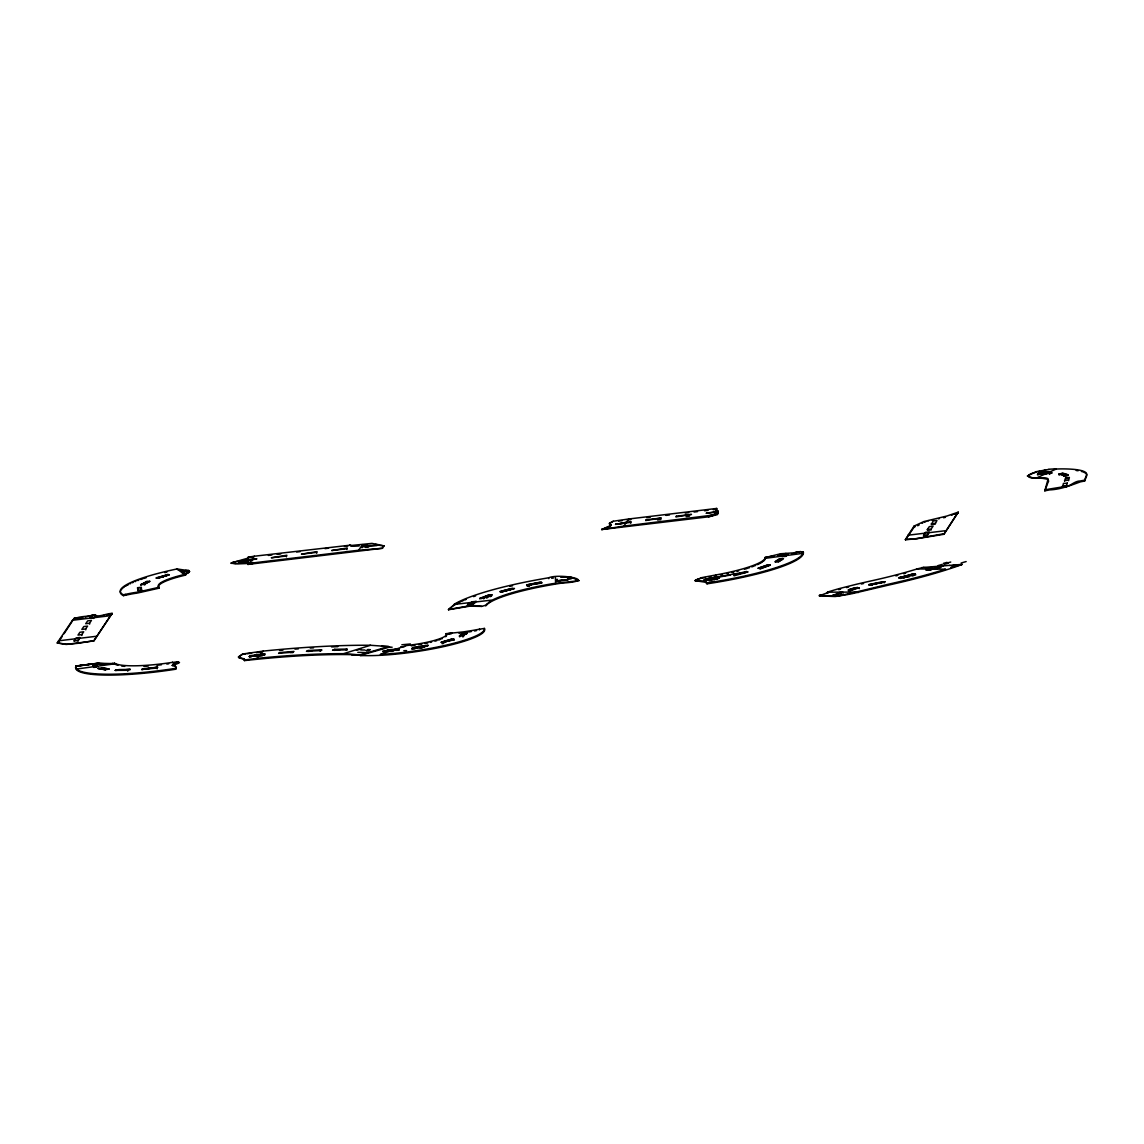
<?xml version="1.0" encoding="UTF-8"?>
<svg xmlns="http://www.w3.org/2000/svg" width="1144" height="1144" viewBox="0 0 1144 1144"><rect width="100%" height="100%" fill="white"/><g stroke="black" fill="none" stroke-linecap="round" stroke-linejoin="round"><path stroke-width="1.5" d="M1048.633 480.966L1047.218 479.179L1042.684 478.364A29 4.833 -8.3 0 0 1038.294 478.192C1027.669 478.878 1023.48 475.103 1036.235 472.2M711.296 516.101L717.645 513.756A49.306 8.223 -8.3 0 1 717.774 513.399L717.517 514.557L714.971 515.2M138.009 590.776L137.58 587.701L141.355 587.272L141.313 588.631M238.538 656.899L242.614 653.996L263.206 651.093A249.235 41.57 -8.3 0 1 370.499 645.273L388.645 646.574L359.931 654.897A210.825 35.164 -8.3 0 0 244.43 660.603L244.53 659.244A27.556 4.447 -11.2 0 0 243.758 658.715M244.43 660.603L244.101 659.402L238.967 657.7A29.172 4.862 -8.3 0 1 238.538 656.985L242.657 654.239A249.177 41.556 -8.3 0 1 245.645 653.896M803.26 551.765L803.374 552.523A103.789 17.303 -8.3 0 1 801.3 556.699A102.703 17.131 -8.3 0 1 707.035 583.826L705.419 582.224L694.708 580.637L701.672 577.649L715.786 574.989A64.336 10.725 -8.3 0 0 765.007 558.372L803.002 553.324A103.36 15.287 -15.2 0 0 803.245 551.765L801.687 551.723M717.603 578.306L719.333 577.92M707.035 583.84C707.65 578.12 692.177 583.368 696.267 579.593M567.052 579.407A99.914 16.66 -8.3 0 1 568.954 579.15C573.53 579.078 571.457 576.79 568.053 578.006M567.953 578.678L571.843 577.649M571.886 578.263L570.956 578.221M486.472 604.99A82.082 13.685 -8.3 0 1 499.227 597.954A81.682 13.628 -8.3 0 1 516.373 592.42A81.882 13.657 -8.3 0 1 525.239 590.147A82.597 13.771 -8.3 0 1 552.867 584.527L555.04 584.155A73.588 12.269 -8.3 0 1 561.861 583.082C600.428 580.809 559.616 573.072 548.634 577.792A120.335 20.063 -8.3 0 0 520.148 583.168A120.678 20.12 -8.3 0 0 466.909 598.183A120.821 20.149 -8.3 0 0 455.298 603.603L448.519 609.738L469.598 606.191L481.81 606.377L486.5 604.99M247.562 558.258L231.102 562.962L235.85 563.892A44.459 7.407 -8.3 0 0 237.88 563.892L251.666 563.348M715.786 574.989L715.043 577.72M714.9 578.278L714.943 578.106A81.581 13.599 -8.3 0 0 719.39 577.32L704.504 579.979L704.203 581.338A85.414 14.243 -8.3 0 0 705.204 581.195M714.528 579.565L719.319 577.992M706.92 583.068L714.085 581.109M141.355 588.474L140.069 588.302M1047.79 483.183L1048.49 481.409M1086.028 476.376L1086.6 474.817A68.454 11.411 -8.3 0 0 1083.325 471.199A66.566 11.097 -8.3 0 0 1081.552 470.627A69.641 11.612 -8.3 0 0 1073.716 469.355L1070.341 469.111A69.098 11.526 -8.3 0 0 1060.588 468.897L1054.41 469.069M1083.926 472.272A68.368 11.397 -8.3 0 1 1086.114 473.673A69.441 11.583 -8.3 0 1 1086.757 475.589L1084.669 481.023L1083.497 481.252A41.684 6.95 -8.3 0 1 1080.537 481.81C1070.612 485.399 1060.788 489.432 1049.577 489.904A60.489 10.082 -8.3 0 0 1044.801 490.847L1048.133 478.85A29.858 4.976 -8.3 0 0 1045.401 477.863L1032.317 477.734L1027.341 475.961L1036.149 471.7L1048.69 469.412M1045.544 488.946L1046.231 487.172M1044.801 490.847L1045.173 489.904M1046.417 486.729L1047.446 484.069M1085.542 477.606L1084.555 480.151L1083.368 480.38A41.684 6.95 -8.3 0 1 1080.408 480.952C1073.587 480.923 1069.64 487.802 1062.533 486.986L1063.462 483.383L1067.323 483.326M1064.592 481.081L1065.607 477.906L1069.397 477.42L1068.596 480.68M1066.322 486.5L1067.266 482.882M137.58 587.701L137.938 590.333L141.713 589.703L141.827 590.576L139.954 590.89M76.076 666.208A93.379 15.573 -8.3 0 0 164.207 670.899A93.636 15.616 -8.3 0 0 175.704 669.226L176.162 667.066L175.032 666.208M175.704 669.226L175.647 666.852M93.794 640.94L112.083 613.413L93.794 640.94L67.239 644.272L57.2 642.957L66.123 644.444L78.564 643.243M803.002 553.324L802.559 554.182A102.931 17.16 -8.3 0 1 779.05 566.666A102.602 17.103 -8.3 0 1 713.87 581.881M905.404 539.568L914.085 526.068L921.478 522.665A64.836 10.811 -8.3 0 1 923.809 521.578L947.003 516.001L958.229 512.14L943.871 534.291L917.016 538.695A50.422 8.408 -8.3 0 1 913.741 539.139L905.404 539.568L913.813 538.967A49.921 11.34 -8.9 0 0 917.088 538.481M485.742 605.92L487.215 603.76M943.871 534.291L958.229 512.14M704.161 580.594L717.045 578.392M704.261 580.423L704.604 580.637A81.596 13.614 -8.3 0 0 707.435 580.208M79.236 638.338L77.921 640.54L74.145 640.983L76.047 637.937L79.823 637.48L78.021 641.198M74.145 640.983L75.461 638.795M80.452 665.451L75.947 665.994L75.561 667.653L77.163 669.626A93.536 15.601 -8.3 0 0 175.561 668.368M57.2 642.957L72.487 620.262C77.935 615.358 87.902 617.259 95.152 614.657C96.983 618.146 107.035 613.241 112.083 613.413M924.867 535.892L927.384 535.592L929.2 531.874L925.424 532.332L923.608 536.035M928.613 532.732L927.298 534.92L923.523 535.378L924.838 533.19M58.258 642.213L62.105 636.564M64.035 633.733L74.546 617.717M81.767 634.634L83.698 631.803L79.923 632.246L77.992 635.092L81.767 634.634L81.882 635.506M85.628 628.957L87.573 626.111L83.798 626.554L81.853 629.4L85.628 628.957L85.757 629.829M89.504 623.265L91.434 620.42L87.659 620.877L85.728 623.709L89.504 623.265L89.632 624.138M251.637 560.131L241.112 561.604L256.671 558.873L241.112 561.604L244.573 561.876M252.138 559.387L241.598 560.903M237.795 563.32L249.993 562.548L254.297 556.227L350.464 545.145A10.367 1.73 -8.3 0 0 352.395 545.373L371.943 543.386L379.379 544.844M253.067 563.477L247.848 564.421L247.719 563.563L358.644 550.235L382.453 548.276L384.069 545.888L380.938 545.273M286.386 555.97L286.858 555.255L271.285 557.786L286.386 555.97L286.5 556.842M316.573 552.352L317.06 551.637L301.473 554.154L316.573 552.352L316.702 553.224M346.775 548.734L347.261 548.019L331.674 550.536L346.775 548.734L346.904 549.592M358.644 550.235L362.491 544.601M361.99 547.79L362.348 546.203C366.795 545.044 377.305 545.674 377.506 544.816M630.616 522.35L615.543 524.367L631.088 521.635L630.73 523.223M715.372 515.115L708.479 516.831L601.644 529.543L623.88 526.097L628.714 518.99L716.702 508.436L715.701 510.081L716.473 510.71M905.433 539.825L914.213 526.926L915.429 526.569M927.355 529.486L929.3 526.64L933.075 526.183L931.13 529.029L927.355 529.486L927.484 530.358M931.359 524.667L933.161 520.949L936.936 520.491L935.134 524.209L932.617 524.51M467.081 633.018L463.248 633.047L459.459 635.935L459.588 636.808L460.603 636.236M411.969 649.32L411.84 648.448L425.539 646.288A54.183 9.038 -8.3 0 0 427.456 645.931L427.999 645.159A50.35 8.394 -8.3 0 1 426.254 645.488A50.565 8.437 -8.3 0 1 424.467 645.817L422.679 646.131A50.865 8.48 -8.3 0 1 420.878 646.432L413.127 647.79M251.337 656.87A228.056 38.038 -8.3 0 0 249.478 657.085L249.907 655.698L262.019 654.211M93.508 618.446C99.557 611.382 84.513 618.332 95.367 615.157M262.577 654.154L264.822 653.939L249.378 656.413L264.822 653.939L264.85 654.897M463.248 633.047L459.459 635.935L462.719 635.821L466.738 632.961A54.297 9.052 -8.3 0 0 467.024 632.589L466.738 632.961A54.226 9.038 -8.3 0 1 466.38 633.347A54.512 9.095 -8.3 0 1 465.451 634.148A54.655 9.109 -8.3 0 1 464.864 634.548A54.512 9.095 -8.3 0 1 464.221 634.963A54.297 9.052 -8.3 0 1 463.52 635.378A53.925 8.995 -8.3 0 1 462.719 635.821L462.848 636.693A53.925 8.995 -8.3 0 0 463.449 636.364M157.629 667.267L141.756 669.497L157.629 667.267L143.472 668.668M244.344 660.031L256.814 658.401L263.206 651.093M91.606 615.601L89.604 618.032L93.379 617.574M95.524 616.087C96.697 613.441 90.447 615.872 89.017 616.044M799.298 551.994A19.62 3.275 -8.3 0 0 798.598 551.923L795.237 553.138M467.424 605.162L472.443 601.758L476.147 601.401L471.199 604.733L467.424 605.162L471.299 605.39A99.314 16.559 -8.3 0 1 472.072 604.818M779.879 558.715C765.565 567.209 791.448 556.885 779.879 558.715L774.989 561.761M1038.352 474.159L1038.38 473.401L1037.508 474.832A47.304 7.894 -8.3 0 1 1038.337 474.774M1038.38 473.401L1038.266 473.487A50.865 12.141 -12.1 0 1 1047.747 472.901M783.511 558.401L778.277 562.104M796.753 551.966L795.523 552.995M144.759 584.942L144.072 584.441L149.792 581.338L146.961 581.281L140.712 585.07M247.633 559.302L245.803 560.017M292.721 652.237L293.979 651.451A232.003 38.696 -8.3 0 0 279.536 652.581L278.593 653.353A228.099 38.038 -8.3 0 1 292.721 652.237L292.778 652.666M919.132 524.996L917.645 525.754M474.417 602.359L476.147 601.401M470.684 602.745L472.443 601.758M462.848 636.693L463.635 636.264M143.143 584.055L143.944 583.64M143.543 583.855L144.358 583.426M321.678 649.806A232.003 38.696 -8.3 0 0 308.051 650.521L306.449 651.336A228.099 38.038 -8.3 0 1 319.734 650.65L321.736 650.25M307.965 651.494L308.165 651.394A231.975 38.681 -8.3 0 1 311.626 651.193M716.702 508.436C713.641 509.738 719.533 510.267 717.831 511.969L706.105 513.298L717.874 511.225L717.96 512.912L714.6 513.155M145.216 583.011L146.132 582.582M149.792 581.338L144.072 584.441L140.64 584.627L147.018 581.71M1047.818 472.829L1037.88 477.32M1051.937 473.13L1048.047 472.729L1056.312 468.983M953.381 565.122L961.975 564.378L958.987 565.622A201.616 33.619 -8.3 0 1 933.204 573.845A198.241 33.062 -8.3 0 1 889.245 584.942L852.466 593.593A27.914 4.662 -8.3 0 0 847.361 594.608L835.149 596.524L819.419 595.91L819.919 595.066M320.592 651.208L319.734 650.65M924.552 522.193L925.739 521.707M483.783 598.841L483.154 598.169L492.006 594.894L488.96 594.937L479.736 598.827M481.395 598.612L481.939 598.398M951.493 515.272L952.594 514.843M767.667 564.979L758.129 568.239L760.016 568.554L770.284 565.093L767.667 564.979L758.129 568.239M334.763 649.334L332.518 650.178A228.099 38.038 -8.3 0 1 344.773 649.921L347.29 649.077A232.003 38.696 -8.3 0 0 334.777 649.334L334.334 650.421M487.487 597.411L486.4 597.826L488.045 597.211M770.284 565.093L760.088 568.997M842.57 592.478L843.157 593.178M382.811 651.808L392.106 650.507A53.811 8.98 -8.3 0 0 396.482 650.164L398.97 649.263L398.484 650.364M396.796 650.049L397.726 649.721M173.044 665.308C189.346 659.545 168.754 663.534 174.231 665.651M490.933 596.181L489.761 596.596L491.534 595.981M488.96 594.937L479.679 598.383L483.154 598.169L492.006 594.894M451.437 640.154L454.111 639.324L454.239 640.197M793.378 553.839L794.179 553.567L791.848 554.239M484.355 628.442A71.772 11.969 -8.3 0 1 451.551 643.857A71.772 11.969 -8.3 0 1 380.337 654.454L406.763 645.502A33.362 5.563 -8.3 0 0 446.532 634.234L446.417 633.976A31.245 4.833 -25.8 0 0 446.174 633.662L461.218 632.117A14.786 2.46 -8.3 0 0 464.507 631.731L472.329 630.487A27.384 4.562 -8.3 0 0 476.362 629.743L484.484 628.413L484.598 629.286A71.772 11.969 -8.3 0 1 440.054 647.39A71.772 11.969 -8.3 0 1 360.017 655.441L389.675 647.061M940.954 567.324L938.895 568.01M346.16 650.378L347.104 650.064M765.25 558.844A64.279 10.725 -8.3 0 0 765.193 557.571L774.231 555.798M167.911 574.831L156.185 577.82L158.258 578.092L169.169 574.846L167.839 574.402L156.242 578.249M158.258 578.092L169.169 574.846M232.532 562.462L231.131 563.32L235.721 563.406M927.856 520.92L928.728 520.634M953.982 514.357L955.855 513.756M937.479 568.482L935.291 569.183M130.302 669.44L115.315 670.384L130.302 669.44L118.69 669.569M613.27 521.235L609.48 523.194A73.087 11.612 -11.2 0 0 609.409 523.695L611.082 524.738A18.704 3.003 -10.8 0 1 610.581 525.496L601.644 529.543L610.181 526.312L611.153 525.239L609.452 524.066A72.716 12.126 -8.3 0 1 609.523 523.537L613.27 521.235L628.714 518.99M931.402 569.512L933.118 568.954M158.33 578.035L157.643 578.249L159.016 577.82M932.331 569.226L940.869 566.652L926.254 570.184L930.93 569.655M453.138 640.068L441.241 642.313L451.894 639.081L454.111 639.324L441.984 642.799L442.113 643.672L443.786 643.243L442.957 643.457M929.929 569.054L926.254 570.184M256.814 658.401A210.982 35.178 -8.3 0 1 343.515 653.682L370.499 645.273M449.606 640.754L448.963 640.955M929.028 570.241L932.789 569.083M254.297 556.227L247.89 557.242L247.848 558.915M382.725 651.15L394.737 649.606A50.694 8.451 -8.3 0 0 398.956 649.263L394.737 649.606M383.869 651.494L385.642 650.965A50.694 8.451 -8.3 0 0 387.187 650.907M85.142 617.159L86.315 616.802A73.859 12.312 -8.3 0 1 87.616 616.43M950.85 567.596L961.975 564.378M917.073 568.94L945.645 569.183A197.669 32.962 -8.3 0 1 892.206 583.368A207.293 34.577 -8.3 0 1 888.287 584.255L855.941 592.091L827.355 592.177A103.031 17.189 -8.3 0 1 839.825 588.445L856.942 584.141A290.562 48.463 -8.3 0 1 872.271 580.651A159.988 26.684 -8.3 0 0 917.073 568.94L923.68 567.338M161.147 577.177L163.349 576.533L161.876 576.962M366.252 650.407L370.37 649.692L367.724 649.463M366.223 650.936A228.056 38.038 -8.3 0 1 367.567 650.965L369.012 650.55M957.013 513.399L958.357 513.012M508.637 589.174L500.142 591.934M503.946 591.233L501.701 591.934L513.699 588.659M501.572 591.062L500.071 591.491L502.588 592.077M159.059 587.272L159.188 588.145L137.809 592.964A138.109 23.037 -8.3 0 0 134.191 593.536L131.917 593.922A36.908 6.149 -8.3 0 0 128.886 594.522L123.452 595.652L123.323 594.78L128.757 593.65A36.908 6.149 -8.3 0 1 131.789 593.05L134.062 592.663A138.109 23.037 -8.3 0 1 137.68 592.106L159.059 587.272A52.309 8.723 -8.3 0 1 184.584 574.431L189.575 571.471L185.685 570.37L187.258 571.199A19.248 3.203 -8.3 0 1 188.545 571.299L188.445 570.556M502.345 590.862L504.661 590.218M504.676 591.033L511.382 589.246M765.207 557.571L780.68 553.739L794.165 552.824A13.37 1.859 -8.7 0 0 795.237 552.438A9.996 1.373 -9 0 0 796.009 552.037L800.743 551.58M914.256 574.088L915.586 575.032L915.457 574.174L913.055 574.002L898.855 577.82M913.055 574.002C913.641 575.546 912.669 573.158 911.31 574.488A175.904 29.329 -8.3 0 1 899.227 577.634M913.784 575.532L911.968 576.018M908.779 576.061L909.666 575.832M505.448 590.004L514.485 588.474L509.566 589.832M505.562 590.876L507.149 590.461M506.363 590.676L507.95 590.247M909.194 576.762L907.335 577.248M705.419 577.591A64.279 10.725 -8.3 0 1 701.744 578.135L697.268 579.279M906.091 576.776L898.612 577.777M710.553 515.386L623.88 526.097M710.996 516.187L708.479 516.831L708.351 515.958L717.131 513.785L717.517 512.898A49.306 8.223 -8.3 0 1 717.66 512.526L717.288 513.742L714.843 514.328M711.168 515.229L715.243 514.242M441.126 642.242L451.894 639.081L452.023 639.954M746.646 571.457L733.604 574.517L747.804 571.943L733.776 574.746M904.389 577.105L915.457 574.174A179.894 30.001 -8.3 0 1 901.2 577.906L900.628 578.492M509.438 588.96L512.741 588.145M900.6 578.192L902.444 577.72M903.56 578.206L904.504 577.977M510.381 589.632L511.211 589.417M747.804 571.943L734.076 575.847M859.401 588.574C857.399 586.243 849.892 588.917 848.347 590.719L849.549 590.79M857.514 587.372L848.219 589.846L859.273 587.701L849.849 590.819M233.219 562.262L237.294 561.404M777.82 555.441L781.366 553.925L787.987 554.282M945.487 517.317L943.586 517.76M103.818 615.515L101.144 616.115M868.911 585.099L872.629 584.527M870.169 585.099L883.969 581.996M1062.361 474.174L1062.233 473.301L1064.177 473.63A51.423 8.58 -8.3 0 1 1066.551 474.231A51.108 8.523 -8.3 0 1 1067.738 474.703A50.622 8.437 -8.3 0 1 1068.181 474.946L1064.406 475.561L1058.858 474.074L1062.233 473.301A50.622 8.437 -8.3 0 1 1063.248 473.459A51.108 8.523 -8.3 0 1 1064.177 473.63L1068.296 475.389M870.613 585.156L872.314 584.77M1037.794 471.814L1039.839 471.357M873.487 584.327L877.119 583.511M884.097 582.868L884.956 581.767L880.68 582.911M881.009 582.654L882.982 582.21M876.719 582.882L868.839 584.67L884.956 581.767M878.621 582.468L883.497 581.824M878.077 583.297L880.022 582.868M875.904 583.969L876.847 583.755M528.499 585.256L526.612 584.956L532.975 583.64M530.23 584.899L527.641 585.442L527.77 586.314L529.486 585.942L526.998 585.957M527.513 584.77L530.23 584.198M529.357 585.07L531.96 584.541M531.088 584.713L541.813 583.068M530.358 585.07L531.259 584.884M531.145 584.012L536.665 582.925M532.847 584.355L534.591 584.012M123.395 594.78A90.676 15.115 -8.3 0 1 177.005 568.954L187.144 570.441M1066.465 486.272L1049.448 489.031A60.475 10.082 -8.3 0 0 1044.686 489.975M533.89 583.469L538.524 582.568M535.478 583.826L536.364 583.654M105.305 669.755L109.095 669.025L101.973 667.81L98.041 668.453L105.305 669.755L98.041 668.453M535.864 583.969L536.793 583.783M537.265 583.483L538.152 583.311M446.417 633.976L451.994 632.918M537.594 582.739L540.397 582.21M539.053 583.14L539.954 582.968M938.28 518.833L939.353 518.632M855.941 592.091L836.965 596.296L819.333 595.323M106.678 614.9L112.169 613.942M539.467 582.382L541.755 582.625L540.855 582.797M782.396 554.254L785.656 553.667A85.414 14.243 -8.3 0 1 786.042 554.268M427.456 645.931L425.539 646.288A54.24 9.052 -8.3 0 1 423.609 646.632M422.808 647.003L424.596 646.689A50.565 8.437 -8.3 0 0 425.039 646.603M82.954 617.731L74.617 618.189M93.751 640.697L79.865 643.028M249.063 563.334L252.996 562.533L249.993 562.548M931.988 519.934L933.447 519.691M364.264 545.188L367.067 544.73M578.921 580.694L552.566 583.683A82.239 13.714 -8.3 0 0 528.914 588.373A81.138 13.528 -8.3 0 0 518.218 591.019A82.153 13.699 -8.3 0 0 492.421 600.042L453.896 604.447M471.314 631.559L468.597 632.003M419.834 648.147L421.778 647.833M1066.923 476.047L1063.791 476.09M174.317 665.207L173.516 665.107M174.288 664.993L172.258 665.522M173.001 665.193L172.229 665.308L175.089 665.508M173.945 665.694L172.515 665.593M448.477 609.495L472.057 605.348L481.81 606.377M917.088 538.509L943.8 533.762M615.543 524.367L626.054 522.894M937.451 566.895L943.014 566.18M1043.585 470.684L1045.902 469.641M556.527 579.436L556.599 580.523L557.514 579.307M249.378 656.413L264.178 655.112M172.415 662.362A55.098 9.195 -8.3 0 1 115.587 663.706L76.491 669.054M962.004 564.535L953.41 565.493A50.951 8.494 -8.3 0 1 951.164 565.665M782.167 555.927L785.971 555.412L786.1 556.27L784.198 556.527M93.594 666.394L97.726 666.437M93.722 667.252A76.147 12.698 -8.3 0 0 93.894 667.395L96.811 666.995M626.54 522.179L616.13 524.324M1068.096 478.478L1065.736 478.778L1065.607 477.906M1064.535 480.652L1068.324 480.151M1062.404 486.114L1066.194 485.628M551.68 578.278L553.338 578.077M81.539 665.322L82.597 665.179A18.247 1.916 -7.8 0 0 84.27 664.95L98.613 663.248L110.896 663.563M80.838 665.622L89.99 664.249A14.615 2.431 -8.3 0 1 91.534 664.035L101.973 664.078L98.727 663.448A10.439 1.745 -8.3 0 0 97.068 663.491L77.635 666.022M79.88 665.522L97.04 663.348L104.104 663.749M75.947 665.994L79.908 665.736M78.335 665.708L76.82 666.123M79.065 665.622L80.995 665.379M92.735 664.95L96.468 664.049L92.735 664.95A76.147 12.698 -8.3 0 0 92.707 665.279M447.905 634.248L451.165 633.876M252.424 557.342L248.877 557.757L248.763 556.971M268.354 555.426L271.886 554.997M277.205 554.368L280.738 553.939M296.682 552.023L300.214 551.608M324.996 548.634L328.542 548.205M344.473 546.303L348.019 545.874M245.059 561.161L248.405 560.76M365.351 547.39L368.711 546.989M247.848 564.421L382.453 548.276M618.604 521.078L622.107 520.663M627.37 520.034L630.873 519.605M646.66 517.717L650.178 517.303M665.951 515.401L669.469 514.986M685.256 513.084L688.759 512.669M694.022 512.04L697.525 511.611M704.547 510.782L708.05 510.353M713.313 509.723L716.816 509.309M657.571 520.005L660.932 519.605M686.1 516.587L689.446 516.173M72.487 620.262L110.224 615.729M931.23 523.795L935.005 523.337M928.742 530.201L931.259 529.901M907.85 535.22L945.602 530.702M58.487 640.826L96.225 636.307M932.56 567.553L925.296 567.982M361.861 546.918L377.034 545.531M560.689 577.191L570.37 576.976L578.95 580.551M359.187 545.96L353.997 546.26M115.601 663.706L105.563 663.792M458.958 633.204L461.347 632.989A14.786 2.46 -8.3 0 0 462.448 632.875M141.756 669.497L157.043 667.996L157.171 668.868M392.106 650.507L396.482 650.164M949.978 565.336L926.626 567.209A10.982 1.63 -7.4 0 0 923.694 567.338M360.002 655.455L364.164 655.24M836.092 595.695L832.646 595.423L836.092 595.695A80.552 13.428 -8.3 0 1 838.695 594.723M1048.047 472.729L1048.547 472.715A51.709 8.623 -8.3 0 1 1051.865 472.687L1046.217 473.559A49.049 8.18 -8.3 0 1 1049.62 473.53L1049.749 474.402M843.028 592.306L840.039 592.335L840.168 593.207M802.387 552.495L803.374 552.523L801.801 552.438M115.315 670.384L127.642 670.298L127.77 671.17M353.253 546.26L352.524 546.246A10.367 1.73 -8.3 0 1 350.593 546.017L349.664 544.787M360.632 649.106L356.499 650.335M343.5 653.682L359.931 654.897M375.561 544.401L379.079 545.102M797.368 551.866L798.598 551.923M384.069 545.888L380.351 545.416A28.943 4.819 -8.3 0 1 379.365 545.173M96.382 616.716L95.581 616.587M159.188 588.145L159.145 588.102A52.295 8.723 -8.3 0 1 185.7 575.06C185.357 572.615 190.347 573.301 189.218 571.371L181.61 571.028M109.095 669.025L101.973 667.81M1058.858 474.074C1060.388 473.702 1066.394 476.233 1063.52 475.976M1058.972 474.946L1059.444 475.017M787.63 554.239L785.814 553.453M179.822 570.37L178.25 569.969M243.686 658.729L238.967 657.557A29.015 4.519 -12 0 1 238.538 656.899M717.717 511.196L717.946 512.755M175.103 663.806L172.415 662.362M184.584 574.431L177.02 568.954M184.542 572.114A69.555 11.597 -8.3 0 0 182.182 572.615L181.639 572.2M181.395 571.628L182.182 572.615M548.634 577.792L548.762 578.664M922.05 567.467L922.164 568.225M858.014 591.734L858.143 592.606M1084.555 480.151L1084.669 481.023M914.085 526.068L914.213 526.926M785.656 553.667L781.938 554.339M541.341 582.039L541.455 582.911M479.422 629.028L479.55 629.901M446.16 633.662L446.274 634.462A33.348 5.563 -8.3 0 1 445.659 636.736M428.071 645.588L424.467 645.817A50.694 8.451 -8.3 0 1 422.679 646.131L420.878 646.432A50.694 8.451 -8.3 0 1 419.062 646.732A50.565 8.437 -8.3 0 1 417.245 647.018M413.613 648.004L413.556 647.561A50.35 8.394 -8.3 0 0 417.288 647.003M308.051 650.521L308.165 651.394M189.103 570.656L189.218 571.371M125.44 594.451L125.568 595.323M93.765 666.523L93.894 667.395M114.629 663.22L114.743 664.035A32.49 5.42 -8.3 0 1 114.157 664.092M555.612 583.168L555.355 576.948M947.017 563.062A170.814 14.128 -21.6 0 1 950.736 562.033M943.4 563.377A166.895 13.942 -21.6 0 1 947.075 562.362M944 564.435A173.845 9.409 -19.9 0 1 948.176 563.22M938.08 565.608A169.97 9.638 -20 0 1 942.213 564.407M835.435 595.066A77.449 28.486 3.8 0 1 841.912 592.234M832.918 595.495A81.796 28.915 2.9 0 1 840.325 592.449M832.718 595.867A84.727 14.128 -8.3 0 1 834.519 595.18M836.822 594.337A84.727 14.128 -8.3 0 1 837.294 594.179M840.011 594.251A80.552 13.428 -8.3 0 1 841.355 593.779M819.404 595.91A103.232 17.217 -8.3 0 1 822.007 594.937M826.368 593.421A103.232 17.217 -8.3 0 1 828.013 592.878M838.695 589.66A103.232 17.217 -8.3 0 1 840.611 589.131M953.138 565.236A50.951 6.263 -6.5 0 1 949.706 565.451M961.117 563.034A198.656 9.08 -19.6 0 1 966.151 561.561M820.891 595.295A101.215 31.646 0.6 0 1 828.399 592.492M861.346 584.026A282.353 47.09 -8.3 0 1 863.534 583.526M846.546 587.573A94.895 15.83 -8.3 0 1 848.591 587.058M905.676 573.23A160.103 26.698 -8.3 0 1 903.76 573.773M897.854 575.361A160.103 26.698 -8.3 0 1 895.852 575.89M922.15 523.266A64.836 10.811 -8.3 0 1 922.736 522.994M1046.345 473.487A47.004 11.612 -12.6 0 0 1037.508 474.088L1038.537 474.059A51.022 8.508 -8.3 0 1 1042.942 473.788M1038.752 473.888A47.29 11.755 -12.7 0 1 1046.474 473.401M1039.996 472.043A51.594 13.657 -12.9 0 1 1050.106 471.542M1048.919 469.254A66.752 14.815 -11 0 1 1054.668 468.911M1076.132 470.47A68.368 11.397 -8.3 0 1 1078.12 470.756M1081.452 471.442A68.368 11.397 -8.3 0 1 1082.796 471.843M705.505 579.036A80.438 1.058 -10.2 0 1 737.365 573.401M703.946 579.708A84.184 1.602 -10.1 0 1 730.43 575.074M782.453 556.141A81.596 13.614 -8.3 0 1 782.353 556.627M715.844 578.835A81.596 13.614 -8.3 0 1 712.126 579.465M782.124 554.625A81.596 13.614 -8.3 0 1 782.424 555.369M786.214 554.754A85.414 14.243 -8.3 0 1 786.285 555.412M786.157 556.098A85.414 14.243 -8.3 0 1 786.1 556.27M717.603 579.193A85.414 14.243 -8.3 0 1 716.644 579.35M711.897 580.151A85.414 14.243 -8.3 0 1 709.023 580.609M779.593 554.726A80.18 11.04 -18 0 1 782.353 555.727M783.511 553.939A84.17 11.812 -17.1 0 1 786.371 555.283M764.807 559.745A64.279 10.725 -8.3 0 1 763.42 561.189M762.548 561.847A64.279 10.725 -8.3 0 1 762.061 562.19M761.518 562.519A64.279 10.725 -8.3 0 1 759.659 563.563M758.944 563.921A64.279 10.725 -8.3 0 1 757.414 564.65M755.698 565.379A64.279 10.725 -8.3 0 1 754.783 565.765M753.81 566.137A64.279 10.725 -8.3 0 1 751.751 566.909M749.492 567.681A64.279 10.725 -8.3 0 1 748.305 568.082M747.061 568.482A64.279 10.725 -8.3 0 1 744.444 569.269M738.638 570.899A64.279 10.725 -8.3 0 1 737.065 571.299M733.776 572.114A64.279 10.725 -8.3 0 1 732.046 572.529M728.471 573.344A64.279 10.725 -8.3 0 1 726.998 573.659M722.422 574.617A64.279 10.725 -8.3 0 1 720.834 574.932M715.915 575.847A64.279 10.725 -8.3 0 1 714.228 576.147M710.781 576.748A64.279 10.725 -8.3 0 1 709.008 577.034M801.343 551.794A15.973 2.259 -7.8 0 1 800.471 551.637M765.136 557.3A61.147 7.05 -25.2 0 1 765.479 558.143M488.86 602.473A78.721 20.063 2.5 0 1 491.577 600.686M487.444 603.775A80.209 20.478 2.6 0 1 488.931 602.473M470.77 604.676A96.882 24.339 3.3 0 1 473.816 602.273M467.681 605.19A100.529 25.125 3.4 0 1 469.169 604.003M468.182 603.875A102.073 25.44 3.2 0 1 469.869 602.631M448.505 609.738A120.492 20.091 -8.3 0 1 450.979 607.407M451.637 606.906A120.492 20.091 -8.3 0 1 452.366 606.391M453.138 605.862A120.492 20.091 -8.3 0 1 455.841 604.246M456.871 603.689A120.492 20.091 -8.3 0 1 457.957 603.117M459.116 602.53A120.492 20.091 -8.3 0 1 460.331 601.958M461.604 601.358A120.492 20.091 -8.3 0 1 463.091 600.7M464.65 600.042A120.492 20.091 -8.3 0 1 466.294 599.356M473.602 596.625A120.492 20.091 -8.3 0 1 475.604 595.924M509.795 586.386A120.492 20.091 -8.3 0 1 512.555 585.757M467.524 605.819A103.146 17.203 -8.3 0 1 468.025 605.433M469.154 604.647A103.146 17.203 -8.3 0 1 469.769 604.246M472.343 604.618A99.314 16.559 -8.3 0 1 473.216 604.046M474.159 603.46A99.314 16.559 -8.3 0 1 474.832 603.074M557.957 580.78A101.015 36.079 -6.8 0 1 568.067 579.536M556.971 581.366A97.34 34.105 -6.7 0 1 567.967 579.994M559.473 580.523A99.914 16.66 -8.3 0 1 562.305 580.094M253.753 655.955A231.975 38.681 -8.3 0 1 257.5 655.555M290.533 652.581A231.975 38.681 -8.3 0 1 292.321 652.452M334.892 650.207A231.975 38.681 -8.3 0 1 339.668 650.078M360.717 649.949A231.975 38.681 -8.3 0 1 364.95 650.006M367.724 650.064A231.975 38.681 -8.3 0 1 369.083 650.092M357.815 652.38A208.723 96.468 -26.5 0 1 364.893 652.566M352.023 655.197A204.747 93.965 -26.1 0 1 361.776 655.298M258.744 656.098A228.056 38.038 -8.3 0 1 262.419 655.726M247.147 653.724A249.177 41.556 -8.3 0 1 251.694 653.21M256.285 652.709A249.177 41.556 -8.3 0 1 260.889 652.223M279.522 650.421A249.177 41.556 -8.3 0 1 282.954 650.107M294.938 649.12A249.177 41.556 -8.3 0 1 298.355 648.862M310.181 648.047A249.177 41.556 -8.3 0 1 313.527 647.833M331.517 646.903A249.177 41.556 -8.3 0 1 337.852 646.646M381.524 646.331A249.177 41.556 -8.3 0 1 388.645 646.574M476.49 630.616A27.384 4.562 -8.3 0 1 474.503 631.002M442.213 638.667A33.348 5.563 -8.3 0 1 441.598 638.938M440.226 639.467A33.348 5.563 -8.3 0 1 438.667 640.025M436.908 640.597A33.348 5.563 -8.3 0 1 434.949 641.183M431.603 642.084A33.348 5.563 -8.3 0 1 430.373 642.385M427.742 642.985A33.348 5.563 -8.3 0 1 424.882 643.6M421.793 644.201A33.348 5.563 -8.3 0 1 418.504 644.773M415 645.33A33.348 5.563 -8.3 0 1 411.325 645.845M404.604 646.589A33.348 5.563 -8.3 0 1 400.672 646.918M392.149 647.218A33.348 5.563 -8.3 0 1 388.731 647.132M410.41 643.958A33.276 1.144 -5.8 0 1 401.844 644.758M406.62 650.607A70.942 0.872 -1.8 0 1 403.818 650.693M394.966 649.806A54.04 2.903 -5.7 0 1 386.5 650.436M417.917 647.547A54.297 9.052 -8.3 0 1 415.958 647.833M423.58 646.632A54.512 9.095 -8.3 0 1 417.717 647.604M466.509 634.219A54.512 9.095 -8.3 0 1 466.409 634.319M422.737 647.676A54.512 9.095 -8.3 0 1 420.291 648.076M415.83 647.876A54.183 9.038 -8.3 0 1 411.897 648.448M424.596 646.689A50.694 8.451 -8.3 0 1 423.251 646.918M399.084 650.135A50.694 8.451 -8.3 0 1 396.439 650.364M418.275 647.747A50.522 8.423 -8.3 0 1 417.36 647.89A50.45 8.408 -8.3 0 1 415.987 648.105M414.914 648.905A54.183 9.038 -8.3 0 1 412.955 649.191M396.668 649.12A50.365 2.846 -6 0 1 388.159 649.778M392.978 651.322A54.44 9.08 -8.3 0 1 390.318 651.494M92.621 666.394A75.218 9.938 -0.1 0 1 94.294 664.55M96.425 666.008A71.443 9.352 -0.4 0 1 97.755 664.063M97.183 666.323A72.315 12.055 -8.3 0 1 96.768 665.751M96.582 665.293A72.315 12.055 -8.3 0 1 96.539 664.492M93.007 666.38A76.147 12.698 -8.3 0 1 92.735 665.608M105.334 663.835A21.178 2.603 -7.2 0 1 103.889 663.792M112.498 663.42A28.714 4.033 -8.1 0 1 110.925 663.563M114.686 663.177A32.675 4.633 -8.1 0 1 112.555 663.391M178.45 662.247A55.026 9.181 -8.3 0 1 174.546 662.905M168.726 663.792A55.026 9.181 -8.3 0 1 166.795 664.063M161.461 664.764A55.026 9.181 -8.3 0 1 157 665.265M148.248 666.065A55.026 9.181 -8.3 0 1 143.972 666.337M124.739 666.366A55.026 9.181 -8.3 0 1 121.607 666.022M117.946 665.322A55.026 9.181 -8.3 0 1 115.816 664.607M172.372 662.505A52.538 5.749 -8.4 0 1 178.164 661.718M181.796 571.457A72.601 20.663 -4.6 0 1 186.086 570.656M187.745 571.457A69.555 11.597 -8.3 0 1 188.545 571.299M182.468 571.986A68.983 19.662 -4.5 0 1 188.774 570.813M187.544 570.298A19.233 3.947 -9.9 0 1 188.817 570.441M184.699 571.385A73.302 12.226 -8.3 0 1 185.8 571.171M123.452 595.652A90.605 15.115 -8.3 0 1 120.663 590.719M121.264 589.761A90.605 15.115 -8.3 0 1 121.836 589.103M122.522 588.431A90.605 15.115 -8.3 0 1 122.909 588.087M123.795 587.401A90.605 15.115 -8.3 0 1 124.281 587.058M125.34 586.357A90.605 15.115 -8.3 0 1 126.526 585.642M127.156 585.285A90.605 15.115 -8.3 0 1 128.514 584.57M129.973 583.855A90.605 15.115 -8.3 0 1 130.731 583.483M132.361 582.768A90.605 15.115 -8.3 0 1 133.204 582.396M134.963 581.667A90.605 15.115 -8.3 0 1 135.879 581.309M137.78 580.58A90.605 15.115 -8.3 0 1 138.767 580.208M140.798 579.493A90.605 15.115 -8.3 0 1 142.914 578.778M143.987 578.421A90.605 15.115 -8.3 0 1 146.203 577.706M164.793 572.615A90.605 15.115 -8.3 0 1 166.867 572.129M380.251 545.373A30.373 4.948 -3.7 0 1 378.821 544.916M238.538 561.189A30.187 5.034 -8.3 0 1 241.956 560.646M240.569 562.633A44.158 3.847 -6.8 0 1 238.567 562.748M247.862 563.749A26.741 5.606 -8.7 0 1 249.163 563.52M185.542 573.945L185.671 574.703A31.288 5.22 -8.3 0 1 185.857 574.231L189.575 571.471L185.714 573.416A30.974 5.105 -7.3 0 0 185.557 573.845L185.542 573.945M141.127 588.087C141.742 591.777 141.127 586.243 141.127 588.087M646.188 519.834L645.702 520.534L661.289 518.017L646.188 519.834M676.39 516.201L675.904 516.916L691.491 514.4L676.39 516.201M487.201 596.467L487.201 596.467M848.891 590.561L848.891 590.561M445.617 641.941L444.215 642.342L445.617 641.941M165.623 575.904L164.85 576.104L166.395 575.689L165.623 575.904M852.823 589.489L851.679 589.789L852.823 589.489M857.028 588.402L857.028 588.402M1067.309 475.332L1066.666 475.103A51.08 8.523 -8.3 0 1 1067.309 475.332"/></g></svg>
